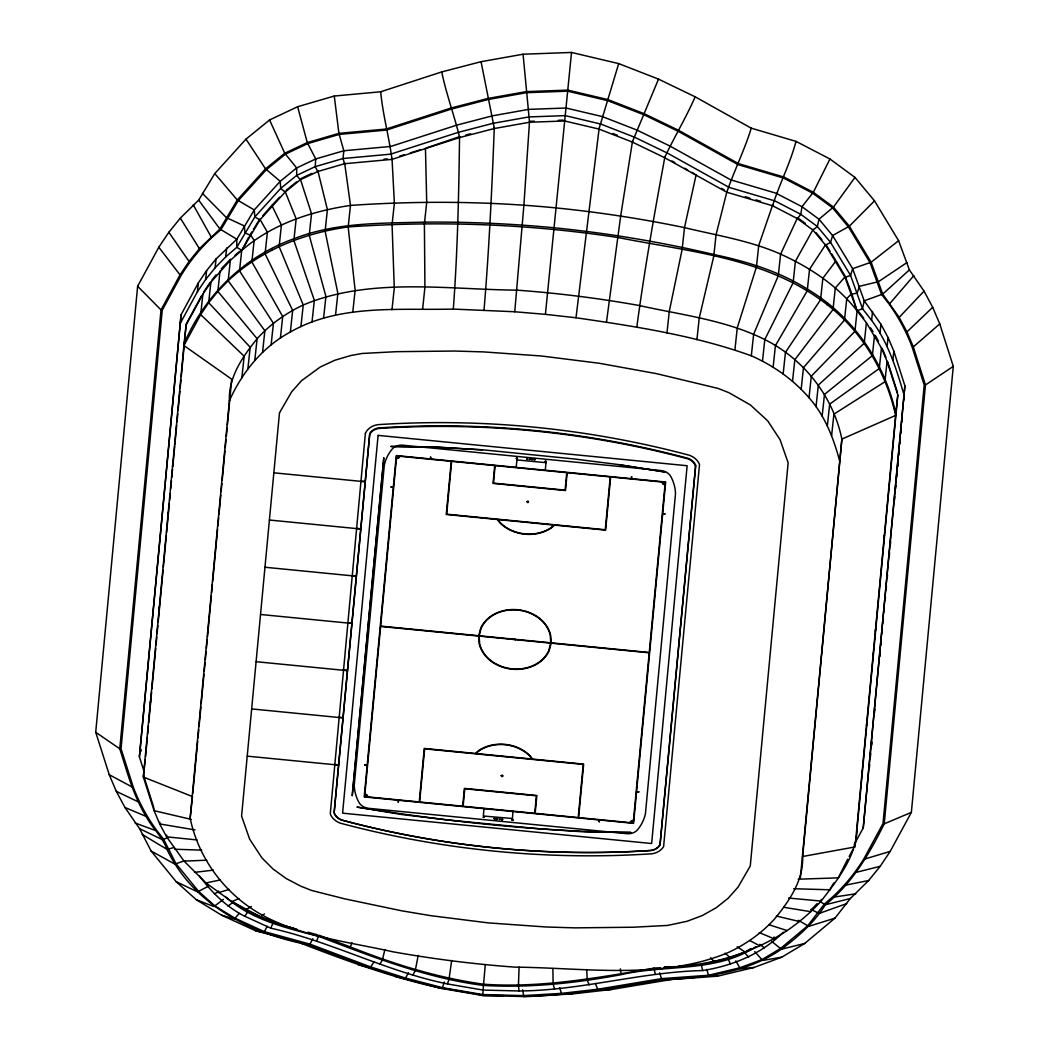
<?xml version="1.0" encoding="UTF-8"?>
<svg xmlns="http://www.w3.org/2000/svg" width="1049" height="1049" viewBox="0 0 1049 1049"><rect width="100%" height="100%" fill="white"/><g stroke="black" fill="none" stroke-linecap="round" stroke-linejoin="round"><path stroke-width="1.5" d="M427.009 147.739L459.554 136.658C458.819 194.183 457.587 251.734 453.312 309.088C398.764 310.478 339.692 303.777 290.363 332.008C262.617 346.944 242.044 372.264 229.39 400.797L190.157 818.181C199.008 861.111 228.223 898.154 267.246 917.744C306.347 937.334 350.681 942.343 392.916 951.797C433.303 959.022 474.056 964.149 514.98 967.139C585.093 967.768 662.457 980.251 728.806 952.295C746.154 944.139 762.099 932.863 774.936 918.57C789.333 900.75 803.6 880.386 802.655 856.495L841.875 439.111C833.037 396.168 803.822 359.138 764.8 339.548C725.698 319.958 681.365 314.949 639.129 305.495C598.743 298.257 557.976 293.143 517.052 290.153C446.953 289.524 369.589 277.041 303.24 304.997C285.879 313.153 269.947 324.429 257.11 338.722C242.712 356.542 228.446 376.906 229.39 400.797M519.098 967.112L518.403 986.322L519.189 990.977C581.08 990.571 640.913 971.977 702.686 970.561C732.687 965.762 761.679 953.987 783.328 932.168M482.474 449.942L436.646 447.071L390.805 446.454L436.646 447.228L482.488 449.785L573.908 458.924L619.474 464.694L664.83 471.984L619.474 464.851M483.746 816.725L483.786 816.725M545.795 460.983L545.1 461.665L545.703 461.337M529.417 122.956L523.897 205.211L514.744 311.763L453.312 309.088M228.053 906.061L232.327 902.822L232.353 901.576L248.207 911.266L244.784 916.275C226.44 907.005 211.675 892.397 199.546 876.02M485.254 965.211L483.038 990.072L519.189 990.977M483.196 989.705L482.658 995.514L523.805 996.55L572.544 993.914L611.239 989.509L671.242 979.517L717.555 976.186L753.982 967.48L781.702 957.212L804.727 943.444L834.952 918.163L850.319 898.508L868.664 880.504L880.163 866.33L890.181 851.395L911.371 812.359L953.279 366.363L939.76 323.905L932.692 307.291L924.038 291.15L909.391 269.908L898.613 240.706L874.512 200.857L854.987 177.425L829.956 158.989L796.007 141.379L751.241 128.162L695.133 96.81L658.51 79.121L618.713 63.609L571.521 52.45L523.071 54.22L481.058 61.694L441.734 71.922L380.682 91.774L334.264 96.036L297.628 106.723L269.58 119.953L245.99 139.137L214.783 173.557L198.681 200.123L180.336 218.126L168.837 232.288L158.819 247.223L137.629 286.272L95.721 732.268L109.24 774.713L116.308 791.339L124.962 807.481L139.609 828.723L151.122 851.014L176.206 881.724L196.307 899.727L221.654 915.213L255.812 930.843L309.494 944.992L370.14 967.794L405.137 978.94L442.035 988.525L482.658 995.514L503.795 995.658M312.812 938.737L309.494 944.992C251.511 934.148 193.2 904.854 167.001 849.402C162.595 836.879 152.21 828.015 146.073 816.384C133.302 795.575 127.126 771.841 119.783 748.789L161.022 309.927L180.035 274.89L189.069 261.437L199.428 248.679L219.923 229.01L237.297 199.992L265.528 168.85L284.738 153.233L307.278 142.598L338.919 133.367L386.163 129.027L450.939 108.073L487.877 98.462L526.31 91.617L567.732 90.109L608.092 99.642L644.492 113.83L678.9 130.456L738.444 163.618L784.009 177.071L813.329 192.282L833.444 207.112L849.349 226.178L871.142 262.224L882.707 294.087L899.163 317.388L906.965 331.917L913.312 346.891L925.454 384.983L884.215 823.845C869.385 853.86 851.998 883.691 825.327 904.763C814.142 922.727 798.223 936.691 781.4 949.214C746.573 973.249 702.961 978.153 661.762 979.582C616.065 987.384 570.276 995.462 523.805 996.55L522.664 989.731M144.198 771.894L139.399 756.827L181.057 314.752L198.353 282.876L206.587 270.603L216.042 258.959L236.812 239.224L254.264 209.931L280.201 181.32L296.657 167.945L315.723 158.95L343.823 150.754L390.792 146.44L457.062 125.041L492.479 115.823L528.709 109.371L566.04 108.021L602.401 116.609L636.717 129.984L669.695 145.916L730.642 179.812L775.932 193.173L801.974 206.692L818.994 219.228L832.604 235.566L852.64 268.688L864.219 300.827L880.937 324.246L888.057 337.516L893.853 351.166L904.894 385.822L863.235 827.91L854.214 844.537M139.399 756.827L165.139 484.127M165.296 482.501L181.057 314.752M145.549 756.578L147.358 737.25M147.66 734.038L148.42 725.987M148.722 722.761L151.594 692.156M151.895 688.931L155.724 648.295M156.026 645.043L156.786 636.9M157.101 633.635L157.861 625.492M158.163 622.241L163.067 570.132M163.369 566.88L166.28 535.934M166.581 532.682L169.335 503.376M169.65 500.111L170.253 493.594M170.712 488.716L171.485 480.573M171.787 477.321L172.547 469.178M172.862 465.913L174.698 446.376M174.842 444.75L176.678 425.212M176.993 421.947L177.753 413.804M178.055 410.552L179.89 391.107M180.192 387.881L180.953 379.83M181.254 376.604L186.093 325.059L202.877 294.14L210.875 282.22L230.36 260.296L241.821 250.357L259.89 219.91L285.105 192.111L300.276 179.772L317.742 171.538L344.518 163.723L391.998 159.369L459.632 137.55L494.367 128.516L529.535 122.248L564.703 120.976L598.953 129.066L632.272 142.048L664.607 157.678L726.813 192.242L772.602 205.761L797.41 218.638L813.001 230.111L825.563 245.178L845.035 277.369L857.007 310.766L866.408 322.751L881.462 348.071L887.087 361.328L897.8 394.948L857.256 826.468C857.217 855.21 838.02 879.285 821.105 901.091C810.995 912.237 799.535 922.071 787.117 930.568C755.162 951.522 717.503 963.847 679.411 966.129M192.78 793.319L197.684 741.145M197.986 737.88L198.759 729.724M199.061 726.472L200.897 706.908M201.211 703.643L203.965 674.297M204.267 671.032L205.04 662.889M205.342 659.624L206.102 651.468M206.417 648.203L207.178 640.06M207.492 636.795L211.321 596.042M211.623 592.777L212.383 584.621M212.698 581.369L217.602 529.194M217.904 525.929L218.677 517.773M218.979 514.521L220.815 494.958M221.116 491.693L221.89 483.537M222.191 480.285L224.958 450.926M225.26 447.674L226.02 439.518M226.335 436.253L227.095 428.11M227.41 424.845L231.698 379.2L183.903 345.541L186.093 325.059M494.722 465.572L493.043 483.405L565.49 490.526L567.168 472.693L610.243 476.915L605.273 529.758L446.69 514.18L451.647 461.35L566.762 472.653L565.123 490.145L493.476 483.117L495.128 465.612M512.437 818.522L483.327 816.017L484.035 808.517M516.187 467.303L516.973 459.593M526.703 459.292L527.555 458.623L526.716 459.226M494.171 818.482L494.892 819.308L494.171 818.482L494.958 818.548M494.525 819.033L494.381 818.246M529.247 459.541L530.112 458.872L529.26 459.475M496.649 819.479L497.501 818.797L496.662 819.4M496.99 818.456L497.121 818.797M532.656 459.121L531.804 459.803L532.643 459.2M499.704 819.623L499.508 818.81M499.481 818.745L499.442 819.335M534.347 460.052L535.2 459.37L534.361 459.973M534.518 459.58L534.61 459.41M501.75 819.977L502.602 819.308L501.75 819.912M512.397 818.876L512.961 811.336M545.283 470.031L546.044 462.439M800.348 878.092L841.875 439.111L895.61 415.417L897.8 394.948M863.235 827.91L904.894 385.822M869.385 767.816L869.687 764.564M870.46 756.408L870.762 753.156M871.522 745.013L871.837 741.748M874.591 712.428L874.892 709.176M883.009 622.87L883.31 619.618M884.045 611.737L884.346 608.59M886.117 589.708L886.418 586.561M889.277 556.101L889.578 552.849M890.352 544.706L890.653 541.454M897.695 466.543L897.996 463.291M898.77 455.148L899.072 451.883M899.832 443.753L900.147 440.488M903.976 399.774L904.277 396.509M871.444 746.009L871.745 742.758M879.862 656.438L880.163 653.173M880.924 645.043L881.239 641.778M881.999 633.635L882.301 630.383M883.074 622.241L883.376 618.989M885.146 600.094L885.448 596.947M887.218 578.051L887.52 574.904M894.548 500.111L894.849 496.859M895.623 488.716L895.925 485.451M896.685 477.308L897 474.056M897.76 465.913L898.062 462.661M900.816 433.342L901.13 430.09M901.891 421.947L902.206 418.682M248.207 911.266L273.199 922.7L270.734 928.155L244.784 916.275M571.521 52.45L545.414 314.346L514.744 311.763M176.94 419.626L177.124 417.935M172.508 466.844L172.692 465.153M168.063 514.076L168.246 512.371M163.631 561.294L163.814 559.602M159.199 608.525L159.369 606.82M154.754 655.743L154.937 654.038M150.322 702.961L150.505 701.27M145.208 759.712L143.359 777.06L154.072 810.667L159.697 823.937L166.607 836.827L184.06 861.124L205.971 882.93L231.737 901.655L260.677 916.8L282.535 925.454L293.602 928.247M180.113 323.63L197.409 291.753L198.353 282.876M202.877 294.14L200.687 314.621L183.903 345.541M197.409 291.753L205.643 279.48L206.587 270.603M154.255 808.976L154.072 810.667L191.167 819.387M210.875 282.22L208.685 302.689L200.687 314.621L244.168 356.214L241.86 377.81M205.643 279.48L215.097 267.836L216.042 258.959M159.881 822.232L159.697 823.937L195.035 829.916M220.054 270.917L217.864 291.386L208.685 302.689L250.187 347.232L247.879 368.828M215.097 267.836L225.705 256.913L226.65 248.036M166.791 835.122L166.607 836.827L197.055 839.947M230.36 260.296L228.171 280.778L217.864 291.386L257.11 338.722L254.802 360.318M190.157 818.181L192.478 796.571L143.359 777.06L184.086 343.836C204.411 295.412 244.509 256.376 294.048 238.713C335.549 222.362 380.721 223.28 424.583 222.139C467.828 221.759 511.086 223.647 554.134 227.777C607.922 233.153 661.342 242.083 713.949 254.54C746.6 261.424 778.974 271.245 807.415 289.131C852.771 316.116 884.832 362.167 895.794 413.726L855.066 846.936L802.655 856.495M271.979 250.252L272.163 248.561M262.552 352.333L264.859 330.723L228.171 280.778C260.795 250.016 304.184 232.983 348.176 226.938C438.285 220.657 529.076 223.857 618.372 237.585C687.2 251.288 762.007 257.451 820.567 299.765C859.433 326.973 885.395 369.366 895.61 415.417M271.114 344.911L273.422 323.315L239.526 270.93L241.716 250.462C271.901 224.119 311.435 211.255 350.484 205.407C418.997 200.739 487.89 201.211 556.245 207.938C599.307 212.265 642.119 218.835 684.486 227.62C716.755 235.448 750.061 240.575 780.6 254.133C809.644 267.311 837.417 285.394 857.099 310.884L854.909 331.353L811.323 376.132L809.015 397.728C824.789 415.535 833.535 438.023 839.567 460.708M218.585 891.007L218.402 892.699L229.075 889.421M280.398 338.119L282.705 316.523L251.865 261.909L254.16 240.378L250.252 234.517L251.852 231.934M290.363 332.008L292.671 310.399L265.082 253.792L267.39 232.249L259.824 219.071L259.89 219.91L254.828 216.946L254.264 209.931L237.297 199.992L214.783 173.557M300.932 326.593L303.24 304.997L279.126 246.607L281.42 225.063L271.875 205.434L279.558 197.173M312.025 321.938L314.346 300.329L293.864 240.418L296.172 218.874L285.04 191.259L285.105 192.111L280.712 188.387L280.201 181.32L265.528 168.85L245.99 139.137M323.603 318.057L325.911 296.447L309.232 235.264L311.54 213.721L300.263 178.881L300.276 179.772L296.723 175.38L296.657 167.945L284.738 153.233L269.58 119.953M335.549 314.975L337.87 293.379L325.111 231.173L327.406 209.643L317.808 170.607L317.742 171.538L315.225 166.647L315.723 158.95L307.278 142.598L297.628 106.723M352.818 311.815L355.126 290.206L348.176 226.938L350.484 205.407L344.61 162.792L344.518 163.723L343.049 158.53L343.823 150.754L338.919 133.367L334.264 96.036M391.972 309.757L394.28 288.16L392.077 224.643L394.372 203.113L392.011 158.438M422.616 309.009L424.924 287.4L424.399 223.843L426.707 202.313L425.461 148.263M484.035 310.006C489.109 249.321 491.942 188.466 494.302 127.611L494.367 128.516L481.058 61.694M516.751 459.056L516.305 458.452L517.432 458.767L516.659 457.993M516.973 458.243L517.327 458.688M517.039 459.947L545.978 462.661M483.327 817.289L484.389 816.869L483.34 817.21L483.655 816.581M496.728 818.731L497.501 818.797M500.058 819.059L499.258 819.046M502.589 819.374L502.366 819.112M544.916 461.809L545.965 461.39M809.015 397.728C793.332 379.541 773.244 365.472 751.32 355.808C695.015 335.457 635.104 326.37 576.006 317.768L599.163 128.188L598.953 129.066L618.713 63.609M606.492 322.03L620.667 216.042L632.521 141.182L632.272 142.048L658.51 79.121M636.822 327.104C644.414 270.078 654.458 213.406 664.896 156.826L664.607 157.678C674.14 137.209 686.098 117.737 695.133 96.81M666.967 332.992L669.288 311.396L682.178 249.151L684.486 227.62L696.116 174.842M696.916 339.706L699.224 318.096L713.766 256.231L716.074 234.701L726.996 191.324L726.813 192.242C734.169 170.764 744.515 150.138 751.241 128.162M734.969 349.33L737.277 327.734L756.434 267.023L758.729 245.492L772.707 204.83L772.602 205.761C779.289 184.231 790.133 163.696 796.007 141.379M751.32 355.808L753.641 334.198L778.292 275.677L780.6 254.133L797.555 217.72L797.41 218.638L800.807 214.324L801.974 206.692L813.329 192.282L829.956 158.989M762.492 361.158L764.8 339.548L793.123 282.771L795.417 261.24L813.198 229.246L813.001 230.111L817.315 226.492L818.994 219.228L833.444 207.112L854.987 177.425M773.126 367.216L775.434 345.606L807.232 290.822L809.54 269.291L825.799 244.365L825.563 245.178L830.559 242.371L832.604 235.566L849.349 226.178L874.512 200.857M783.157 373.955L785.465 352.346L820.567 299.765L822.862 278.234L836.027 260.834L845.284 276.556L851.211 292.16M792.519 381.312L794.84 359.715L832.998 309.547L835.306 288.016L845.284 276.556L845.035 277.369L850.555 275.441L852.64 268.688L871.142 262.224L898.613 240.706M801.161 389.258L803.468 367.648L844.471 320.102L846.779 298.559L851.749 293.576L857.007 310.766L862.527 308.76L864.219 300.827L882.707 294.087L909.391 269.908M816.03 406.671L818.338 385.075L864.219 343.233L866.408 322.751M826.887 304.748L827.071 303.043M822.167 416.033L824.475 394.424L872.362 355.65L874.551 335.182M827.359 425.737L829.68 404.127L879.272 368.54L881.462 348.071M774.07 936.993L773.887 938.685L759.253 932.6M831.608 435.728L833.916 414.119L884.897 381.797L887.087 361.328M903.95 394.699C896.384 368.684 888.018 342.328 871.614 320.338L872.558 311.461M879.993 333.123L880.937 324.246M821.288 899.386L821.105 901.091L788.612 898.036M887.1 346.393L888.057 337.516M830.467 888.083L830.284 889.788L793.7 888.726M892.896 360.043L893.853 351.166M888.647 489.516L888.831 487.811M884.215 536.734L884.399 535.029M879.783 583.952L879.954 582.261M875.338 631.183L875.522 629.479M873.122 654.786L873.306 653.094M870.906 678.401L871.09 676.697M866.461 725.62L866.644 723.928M862.029 772.851L862.212 771.146M750.691 948.716L745.288 951.941L727.954 958.366L701.296 964.739L702.686 970.561M727.954 958.366L730.366 963.952M451.66 960.491L448.985 979.504L447.346 983.923C386.53 971.453 331.235 941.609 270.734 928.155M660.529 967.663L653.999 968.135L655.232 973.97M745.288 951.941L745.052 953.161L748.658 957.173M418.21 955.351L415.22 970.731L412.952 974.993M384.865 949.712L382.321 960.255L379.633 964.385M851.749 293.576L851.5 294.376L857.23 292.973L859.354 286.338L878.524 281.643L906.939 262.591M653.999 968.135C597.733 977.747 540.943 988.184 483.589 984.224C437.748 977.904 393.336 963.979 350.405 946.959L351.939 942.513M444.409 982.048L442.035 988.525C393.532 977.97 346.852 961.054 300.683 943.13M512.62 820.161L512.24 819.623L512.673 820.2M545.205 461.376L545.795 461.376M483.917 817.197L484.271 816.502M316.693 940.73L319.014 935.236L350.405 946.959M408.441 972.711L405.137 978.94L395.093 976.488M186.211 323.997L201.46 295.897M847.618 859.288L838.282 877.856L798.197 879.206M849.139 856.482L852.955 849.454M267.259 926.267L263.823 932.495L255.812 930.843M494.407 818.312L494.512 819.19L494.682 818.364M248.718 237.218L241.821 250.357L236.772 247.315L236.812 239.224L219.923 229.01L198.681 200.123M529.496 458.688L530.033 459.2M532.04 458.938L532.433 459.2M532.092 459.423L532.459 458.819M502.537 819.636L502.091 818.954M253.438 229.364L259.024 220.356M374.087 961.763L370.14 967.794L357.853 964.621M203.873 291.753L210.102 282.483M831.359 886.759L834.021 882.786M212.003 279.899L216.081 274.877M889.985 303.371L913.849 275.585M239.198 913.43L234.32 918.99L221.654 915.213M262.84 215.661L271.875 205.434M899.163 317.388L924.038 291.15M221.195 268.793L230.465 259.234M810.982 910.008L817.158 903.635M906.965 331.917L932.692 307.291M913.312 346.891L939.76 323.905M225.705 256.913L236.772 247.315L254.828 216.946L280.712 188.387L296.723 175.38L315.225 166.647L343.049 158.53L390.621 154.164L457.81 132.489L492.991 123.323L528.827 116.95L565.214 115.626L600.657 124.005L634.593 137.235L667.361 153.062L729.147 187.404L775.014 200.949L800.807 214.324L817.315 226.492L830.559 242.371L850.555 275.441L862.527 308.76L871.614 320.338M235.015 255.3L239.552 251.367M286.311 190.236L296.461 181.975M260.677 916.8L264.44 913.928M223.371 899.413L213.944 906.546L196.307 899.727M925.454 384.983L953.279 366.363M755.818 946.722C715.706 972.961 665.446 964.215 620.759 974.744C575.547 983.123 529.47 988.145 483.471 985.431C426.3 978.127 372.461 956.819 318.975 936.455C286.285 927.932 250.986 919.934 225.273 896.502M245.859 909.693L251.432 906.506M208.554 886.143L197.579 891.886L176.206 881.724M214.429 893.853L218.153 891.899M301.732 178.186L311.959 173.36M231.737 901.655L238.884 898.6M884.215 823.845L911.371 812.359M516.292 458.531L516.987 458.177M167.997 837.692L162.529 839.685L139.609 828.723M846.7 903.595L819.164 913.443L811.061 909.47M184.703 860.691L174.895 864.127L151.122 851.014M834.952 918.163L808.74 926.359L798.42 920.301M399.617 156.131L404.18 154.741M410.264 152.892L420.898 149.653M865.202 858.882L890.181 851.395M174.186 847.487L167.001 849.402L142.231 834.427M465.861 135.019L470.608 133.787M856.181 872.348L880.163 866.33M850.319 898.508L825.327 904.763L820.331 901.747M804.727 943.444L781.4 949.214L771.684 941.438M205.971 882.93L220.342 879.941M845.822 885.094L868.664 880.504M781.702 957.212L762.649 960.425L754.716 951.587M834.191 897.065L855.748 893.8M194.498 872.375L213.472 870.106M384.118 159.16L387.278 158.871M753.982 967.48L740.371 968.686L735.795 960.884M663.781 967.427L675.202 966.614M678.467 966.378L701.296 964.739M664.778 966.89L669.655 966.64M611.239 989.509L598.1 990.177L595.347 983.49M184.06 861.124L206.797 860.206M529.522 121.343L534.334 121.173M558.383 120.294L563.195 120.124M572.544 993.914L561.753 994.321L559.655 987.555M671.242 979.517L661.762 979.582L659.664 972.79M717.555 976.186L708.914 976.199L706.685 969.42M518.232 996.026L531.069 996.353M174.75 849.244L201.723 850.136M360.895 481.124L364.868 481.517M273.855 472.811L365.249 481.779M356.463 528.342L360.436 528.735M269.409 520.029L360.804 528.998M352.018 575.573L356.004 575.953M264.977 567.247L356.372 576.229M347.586 622.791L351.559 623.185M260.532 614.478L351.926 623.447M343.141 670.009L347.127 670.403M256.1 661.696L347.494 670.665M338.709 717.241L342.682 717.634M251.655 708.914L343.062 717.896M334.264 764.459L338.25 764.852M247.223 756.145L338.617 765.114M545.414 314.346L576.006 317.768M783.787 907.293L810.798 911.699M447.346 983.923L483.038 990.072M435.414 986.965L473.427 993.508M476.6 994.046L482.933 995.134M776.339 916.039L799.443 921.546M273.199 922.7L296.893 929.191M307.96 932.22L317.441 934.803M745.288 196.727L749.851 198.077M755.949 199.874L760.525 201.224M768.602 924.615L787.117 930.568M135.151 823.045L155.265 830.402M612.813 133.498L617.363 135.282M124.962 807.481L146.073 816.384M116.308 791.339L138.284 801.856M749.799 940.56L759.843 945.87M721.384 188.335L724.19 189.83M109.24 774.713L131.925 786.881M671.989 160.917L674.822 162.556M684.761 168.286L687.593 169.925M691.855 172.39L694.7 174.029M737.172 946.775L745.105 952.059M95.721 732.268L119.783 748.789M798.853 218.677L805.383 223.476M759.856 944.31L764.262 947.837M725.003 953.213L729.737 957.212M202.47 193.422L226.374 217.602L244.338 225.955L244.968 232.852L250.331 235.343L250.252 234.517M137.629 286.272L161.022 309.927M710.606 957.737L713.858 961.304M816.109 232.734L821.931 239.71M858.134 311.002L863.733 318.122M158.819 247.223L180.035 274.89M168.837 232.288L189.069 261.437M870.591 327.904L873.03 331.628M180.336 218.126L199.428 248.679M826.651 245.728L830.061 251.222M831.765 253.976L835.174 259.457M193.252 204.83L211.046 236.707M875.43 335.549L878.498 341.279M882.196 348.478L885.946 357.316M589.184 984.959L587.296 980.382L586.679 969.525M887.69 361.787L897.433 392.352M695.697 465.415L660.018 845.035A13.099 10.739 6.1 0 1 655.94 848.89L654.812 849.284A12.706 10.424 6.1 0 1 650.983 850.411A786.173 644.781 6.1 0 1 341.948 820.069A12.706 10.424 6.1 0 1 338.407 818.22L337.634 817.617A12.706 10.424 6.1 0 1 334.185 812.346L369.681 434.561A12.706 10.424 6.1 0 1 374.06 430.051L374.913 429.605A12.706 10.424 6.1 0 1 378.741 428.477A786.173 644.781 6.1 0 1 687.79 458.819A12.706 10.424 6.1 0 1 691.33 460.681L692.104 461.285A12.706 10.424 6.1 0 1 695.553 466.556L660.057 844.34A12.706 10.424 6.1 0 1 655.677 848.838M140.356 747.95L141.313 750.966M143.543 775.355L153.757 807.442M554.554 988.905L553.125 984.277L552.889 968.581M391.998 159.369C389.1 136.908 382.793 114.682 380.682 91.774M441.734 71.922C446.31 94.253 454.427 115.639 459.632 137.55L459.554 136.658M620.326 968.87L621.06 973.538M529.535 122.248L523.071 54.22M695.71 465.428A13.126 10.765 6.1 0 0 692.406 460.839L691.619 460.209A13.126 10.765 6.1 0 0 687.947 458.295A786.632 645.161 6.1 0 0 378.702 427.926A13.099 10.739 6.1 0 0 374.742 429.093L373.85 429.552A13.099 10.739 6.1 0 0 369.759 433.407L334.093 813.027A13.126 10.765 6.1 0 0 337.372 817.604L338.171 818.233A13.126 10.765 6.1 0 0 341.843 820.148A786.632 645.161 6.1 0 0 651.088 850.516A13.099 10.739 6.1 0 0 655.035 849.349M539.291 828.802L585.106 831.949L630.96 832.46C539.16 831.713 447.517 821.577 356.935 807.074L402.213 814.588L447.844 819.99L539.291 828.802M162.241 310.216L121.028 748.737L133.105 786.632A231.999 190.275 6.1 0 0 156.314 829.916L163.657 839.279L176.009 863.733L198.589 891.362L214.809 905.89L235.002 918.216L264.309 931.63L309.953 944.126L370.69 966.955L405.596 978.074L442.363 987.62L482.737 994.57L523.648 995.606L561.464 993.377L597.72 989.246L661.473 978.638L708.6 975.255L739.847 967.794L761.928 959.612L780.508 948.506L807.717 925.756L824.304 904.146L833.247 896.384A231.999 190.275 6.1 0 0 864.101 858.41L883.009 823.557L924.221 385.035L912.145 347.14A231.999 190.275 6.1 0 0 888.936 303.856L881.593 294.494L870.027 262.617L848.326 226.741L832.565 207.846L812.634 193.16L783.511 178.042L737.971 164.601L678.336 131.387L644.02 114.813L607.738 100.678L567.64 91.184L526.454 92.692L488.152 99.511L451.306 109.096L386.452 130.076L339.22 134.416L307.79 143.582L285.459 154.124L266.407 169.61L238.333 200.582L220.946 229.626L211.99 237.389A231.999 190.275 6.1 0 0 181.149 275.376L162.241 310.216M279.48 412.847L241.585 816.096L249.649 839.174L261.988 857.99L273.068 869.031L286.115 878.498L300.761 886.169L311.619 890.47L345.055 898.927L401.846 910.834L430.523 915.633L488.231 922.884L546.241 927.001L575.285 927.867L633.255 927.224L667.662 925.428L687.147 921.258L702.384 915.515L716.179 907.765L728.176 898.219L738.037 887.126L750.258 866.041L788.14 462.793L780.076 439.728L767.75 420.898L750.363 404.914L728.976 392.719L718.119 388.432L656.386 373.628L599.215 363.256L541.507 356.004L483.497 351.9L454.453 351.035L396.483 351.677L362.075 353.474L350.615 355.572L334.815 360.253L320.247 367.019L301.561 380.669L291.701 391.762L279.48 412.847M365.393 433.289L330.278 813.867A17.099 14.03 6.1 0 0 334.565 819.846L335.601 820.659A17.099 14.03 6.1 0 0 339.102 822.652L340.519 823.216C441.708 850.228 547.303 860.613 651.809 853.781L653.317 853.506A17.099 14.03 6.1 0 0 657.12 852.221L658.274 851.631A17.099 14.03 6.1 0 0 663.611 846.595L699.513 464.576A17.099 14.03 6.1 0 0 695.212 458.597L694.189 457.784A17.099 14.03 6.1 0 0 690.688 455.791L689.259 455.227C588.069 428.215 482.488 417.817 377.968 424.661L376.473 424.937A17.099 14.03 6.1 0 0 372.67 426.209L371.503 426.812A17.099 14.03 6.1 0 0 366.18 431.847L365.393 433.289M378.099 435.387L342.59 813.172L651.639 843.514L687.134 465.73L378.099 435.387M383.79 457.954L352.254 795.575L383.79 457.954M384.314 465.113L354.234 785.19A53.302 43.717 6.1 0 0 358.837 802.223A11.972 9.821 6.1 0 0 368.133 808.281L627.472 833.745A11.972 9.821 6.1 0 0 637.726 829.602A53.302 43.717 6.1 0 0 645.423 813.788L675.504 493.699A53.302 43.717 6.1 0 0 670.901 476.666A11.972 9.821 6.1 0 0 661.604 470.608L402.265 445.143A11.972 9.821 6.1 0 0 392.011 449.287A53.302 43.717 6.1 0 0 384.314 465.113M364.659 764.905L367.15 765.534L364.213 796.886L398.371 800.243L398.174 802.315L398.817 800.282L598.979 819.938L599.241 822.062L599.438 819.977L633.596 823.334L636.546 791.982L639.116 791.864L636.573 791.615L662.693 513.748L665.223 513.997L662.719 513.381L665.669 482.029L631.511 478.672L631.708 476.587L631.052 478.632L430.89 458.977L430.628 456.853L430.444 458.924L396.286 455.568L393.336 486.933L390.766 487.051L393.296 487.3L367.189 765.154L364.659 764.905M364.842 794.381L364.646 796.597L367.334 796.86A2.819 2.308 6.1 0 0 364.842 794.381M380.63 626.437L364.882 794.041A3.239 2.649 6.1 0 1 367.753 796.899L419.233 801.947L424.268 748.448L475.367 753.47L478.646 750.573A36.4 29.857 6.1 0 1 529.876 755.608L532.551 759.083L583.65 764.105L578.628 817.604L630.108 822.665A3.239 2.649 6.1 0 1 633.465 820.41L649.213 652.806L551.118 643.168L549.204 650.577A36.4 29.857 6.1 0 1 512.148 669.183A36.4 29.857 6.1 0 1 479.223 643.706L478.724 636.061L380.63 626.437M396.417 458.492L380.656 626.109L478.75 635.733L480.665 628.325A36.4 29.857 6.1 0 1 517.734 609.731A36.4 29.857 6.1 0 1 550.646 635.196L551.158 642.84L649.252 652.478L665 484.874A3.239 2.649 6.1 0 1 662.129 482.016L610.636 476.954L605.64 530.125L554.541 525.103L551.263 528.001A36.4 29.857 6.1 0 1 500.032 522.966L497.357 519.491L446.258 514.482L451.254 461.298L399.761 456.249A3.239 2.649 6.1 0 1 396.417 458.492M396.653 455.948L396.443 458.151A2.819 2.308 6.1 0 0 399.341 456.21L396.653 455.948M424.635 748.816L419.639 801.987L462.714 806.222L464.379 788.389L536.839 795.496L535.16 813.329L578.222 817.564L583.218 764.393L424.635 748.816M464.759 788.756L463.107 806.261L534.754 813.29L536.406 795.798L464.759 788.756M633.439 820.751L633.229 822.967L630.528 822.704A2.819 2.308 6.1 0 1 633.439 820.751M665.236 482.317L665.027 484.533A2.819 2.308 6.1 0 1 662.535 482.055L665.236 482.317M511.886 819.754L513.013 820.134L511.886 819.754M481.058 628.456L479.157 635.773L550.751 642.801L550.253 635.248A35.994 29.516 6.1 0 0 517.695 610.059A35.994 29.516 6.1 0 0 481.058 628.456M526.965 501.54C527.922 504.713 529.955 499.626 526.965 501.54M527.385 501.671L528.355 501.986L527.385 501.671M501.212 775.591C502.169 778.778 504.202 773.677 501.212 775.591M501.632 775.736L502.602 776.05L501.632 775.736M550.712 643.129L548.824 650.459A35.994 29.516 6.1 0 1 512.174 668.842A35.994 29.516 6.1 0 1 479.629 643.666L479.131 636.1L550.712 643.129M514.653 639.287L515.229 639.628L514.653 639.287M554.029 525.064L551 527.739A35.994 29.516 6.1 0 1 500.347 522.756L497.869 519.543L554.029 525.064M478.908 750.848L475.879 753.523L532.04 759.03L529.561 755.818A35.994 29.516 6.1 0 0 478.908 750.848"/></g></svg>
